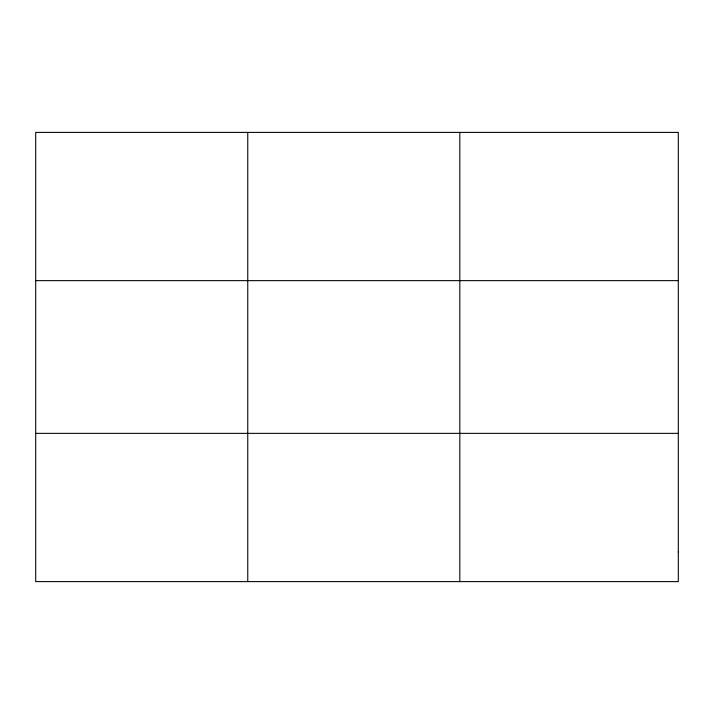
<?xml version="1.0" encoding="UTF-8"?>
<svg xmlns="http://www.w3.org/2000/svg" width="714" height="714" viewBox="0 0 714 714"><rect width="100%" height="100%" fill="white"/><g stroke="black" fill="none" stroke-linecap="round" stroke-linejoin="round"><path stroke-width="1.07" d="M247.758 132.393L247.758 581.607M459.816 132.393L459.816 581.607M35.7 280.638L678.3 280.638M35.7 433.362L678.3 433.362M678.3 551.958L678.3 581.607L35.7 581.607L35.7 132.393L678.3 132.393L678.3 551.958"/></g></svg>
